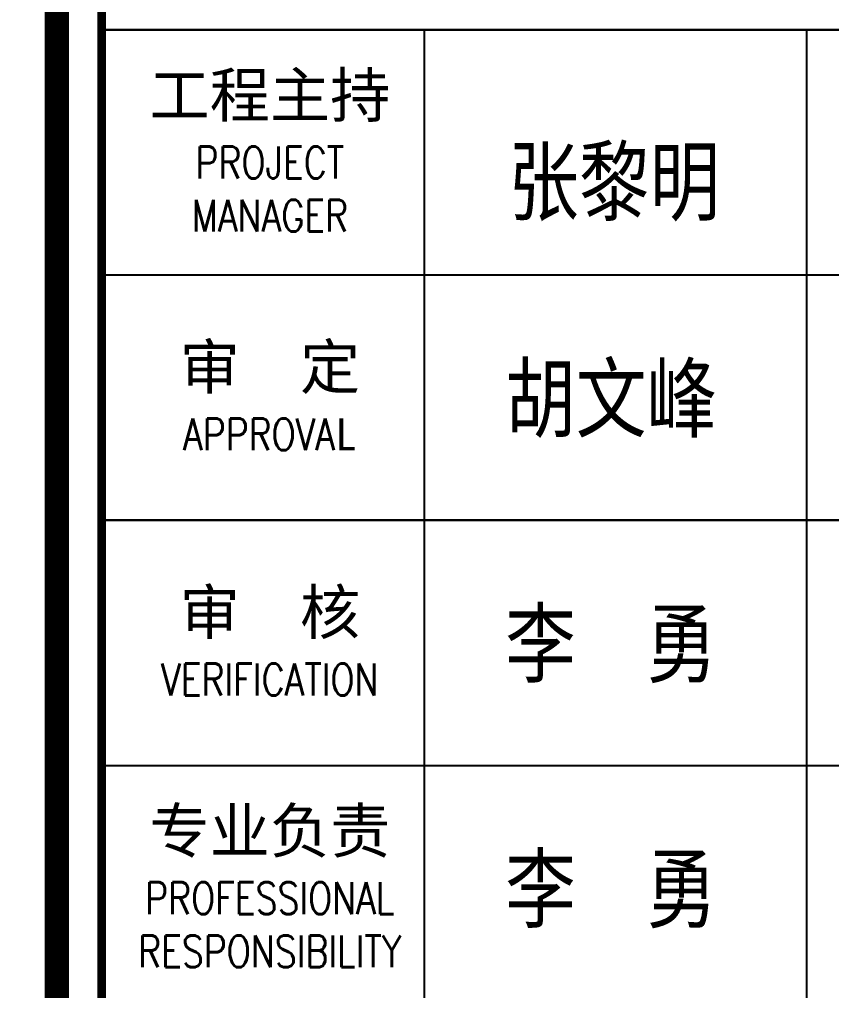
# Model space of a CAD drawing. Extents: x 815029915 to 815825525, y 579155098 to 579748855.
# Drawn here: x 815398472 to 815401784, y 579538092 to 579542053 of the extents above; entities that cross this region are included whole.
import ezdxf

# ---------------------------------------------------------------- set-up
doc = ezdxf.new("R2010")
doc.units = 0
doc.header["$LTSCALE"] = 100
doc.header["$MEASUREMENT"] = 0
for name, color, linetype in [('AXIS', 3, 'Continuous'), ('PUB_TITLE', 4, 'Continuous'), ('TK', 7, 'Continuous')]:
    doc.layers.add(name, color=color, linetype=linetype)
doc.styles.add('_TCH_DIM_T3', font='SIMPLEX', dxfattribs={"width": 0.705882, "bigfont": 'GBCBIG'})
doc.styles.add('CCIAD-图框(标题项)', font='')
doc.styles.add('基本字体', font='simplex.shx', dxfattribs={"height": 180, "bigfont": 'hztxt.shx'})
doc.styles.get('CCIAD-图框(标题项)').set_extended_font_data('SimHei')
doc.dimstyles.new('_TCH_ARCH-100', dxfattribs={"dimscale": 100, "dimtxt": 2.975, "dimasz": 1, "dimexe": 2.5, "dimexo": 3, "dimgap": 1, "dimtad": 1, "dimdec": 0, "dimzin": 0, "dimdsep": 46, "dimtxsty": '_TCH_DIM_T3', "dimblk": 'ARCHTICK', "dimcen": 0.09, "dimclrt": 7, "dimazin": 2, "dimtfac": 1, "dimtdec": 0, "dimtix": 1, "dimtmove": 2, "dimatfit": 3, "dimfxl": 0, "dimtolj": 1, "dimtzin": 0, "dimarcsym": 0})

# ---------------------------------------------------------------- blocks, each defined once
blk = doc.blocks.new('CCIAD-TK-A0-图签')
at = {"layer": 'TK'}
for p, q in [((1126.117, 121.628), (1177.187, 121.628)), ((1126.117, 121.628), (1177.187, 121.628)), ((1126.117, 121.628), (1177.187, 121.628)), ((1177.187, 121.628), (1126.117, 121.628)), ((1139.265, 121.628), (1139.265, 51.628)), ((1154.858, 121.628), (1154.858, 51.628)), ((1126.117, 111.628), (1177.187, 111.628)), ((1126.117, 111.628), (1177.187, 111.628)), ((1177.187, 101.628), (1126.117, 101.628)), ((1126.117, 101.628), (1177.187, 101.628)), ((1126.117, 101.628), (1177.187, 101.628)), ((1126.117, 91.628), (1177.187, 91.628)), ((1126.117, 91.628), (1177.187, 91.628))]:
    blk.add_line(p, q, dxfattribs=at)
at = {"layer": 'TK', "const_width": 1}
blk.add_lwpolyline([(1124.286, 10.457), (1124.286, 831)], dxfattribs=at)
at = {"layer": 'TK', "const_width": 0.347}
blk.add_lwpolyline([(1126.117, 185.398), (1177.387, 185.398), (1177.387, 13.253), (1126.117, 13.253)], close=True, dxfattribs=at)
at = {"layer": 'TK', "char_height": 1.8, "width": 11.6, "attachment_point": 5, "style": '基本字体'}
for s, insert in [('{\\fSimHei|b0|i0|c134|p49;工程主持\\fSimSun|b0|i0|c134|p2;\\W0.8;\\P\\Fsimplex,hztxt|c134;\\H0.7225x;PROJECT MANAGER\\fKaiTi_GB2312|b0|i0|c134|p49; }', (1132.976, 116.628)), ('{\\fSimHei|b0|i0|c134|p49;审  定\\H1.167x;\\W0.8;\\P\\Fsimplex,hztxt|c134;\\H0.6189x;APPROVA\\fKaiTi_GB2312|b0|i0|c134|p49;\\W1;L }', (1132.976, 106.628)), ('{\\fSimHei|b0|i0|c134|p49;审  核\\fKaiTi_GB2312|b0|i0|c134|p49;\\H1.167x;\\W0.8;\\P\\Fsimplex,hztxt|c134;\\H0.619x;VERIFICATION\\H1.3843x; }', (1132.976, 96.628)), ('{\\fSimHei|b0|i0|c134|p49;专业负责\\H1.615x;\\W0.8;\\P\\Fsimplex,hztxt|c134;\\H0.4472x;PROFESSIONAL RESPONSIBILITY}', (1132.976, 86.628))]:
    blk.add_mtext(s, dxfattribs=dict(at, insert=insert))
blk = doc.blocks.new('_ArchTick')
at = {"color": 0, "linetype": 'ByBlock', "const_width": 0.4}
blk.add_lwpolyline([(-0.5, -0.5), (0.5, 0.5)], dxfattribs=at)
blk = doc.blocks.new('*D305')
at = {"layer": 'AXIS', "color": 0, "lineweight": -2, "transparency": 16777216}
for p, q in [((815397752.1, 579556869.4), (815400050.2, 579554571.3)), ((815384953.5, 579539828.2), (815399873.5, 579554748.1)), ((815382832.2, 579541949.5), (815385130.3, 579539651.4))]:
    blk.add_line(p, q, dxfattribs=at)
at = {"layer": 'Defpoints', "color": 0, "transparency": 16777216}
for p in [(815397540, 579557081.6), (815399873.5, 579554748.1), (815382620.1, 579542161.6)]:
    blk.add_point(p, dxfattribs=at)
at = {"layer": 'AXIS', "color": 0, "lineweight": -2, "transparency": 16777216, "xscale": 100, "yscale": 100, "zscale": 100}
for p, rotation in [((815399873.5, 579554748.1), 44.99999999977111), ((815384953.5, 579539828.2), 224.9999999997711)]:
    blk.add_blockref('_ArchTick', p, dxfattribs=dict(at, rotation=rotation))
at = {"layer": 'AXIS', "color": 7, "transparency": 16777216, "insert": (815392237.6, 579547464), "char_height": 297.5, "attachment_point": 5, "rotation": 45, "style": '_TCH_DIM_T3'}
blk.add_mtext('\\A1;21100', dxfattribs=at)

msp = doc.modelspace()

# ---------------------------------------------------------------- block references
at = {"layer": 'TK', "xscale": 100, "yscale": 100, "zscale": 100}
msp.add_blockref('CCIAD-TK-A0-图签', (815286195.5, 579529847.9), dxfattribs=at)

# ---------------------------------------------------------------- texts
at = {"layer": 'PUB_TITLE', "style": 'CCIAD-图框(标题项)', "width": 0.8}
for s, p in [('张黎明', (815400465.2, 579541259.9)), ('胡文峰', (815400452.7, 579540375.7)), ('李  勇', (815400452.7, 579539375.7)), ('李  勇', (815400452.7, 579538375.7))]:
    msp.add_text(s, height=264, dxfattribs=at).set_placement(p)

# ---------------------------------------------------------------- dimensions: what is measured, and where the dimension line sits
at = {"layer": 'AXIS'}
dim = msp.add_aligned_dim(p1=(815382620.1, 579542161.6), p2=(815397540, 579557081.6), distance=-3300, dimstyle='_TCH_ARCH-100', dxfattribs=at)
dim.commit()
dim.dimension.update_dxf_attribs({"geometry": '*D305', "text_midpoint": (815392237.6, 579547464)})

doc.saveas('drawing.dxf')
